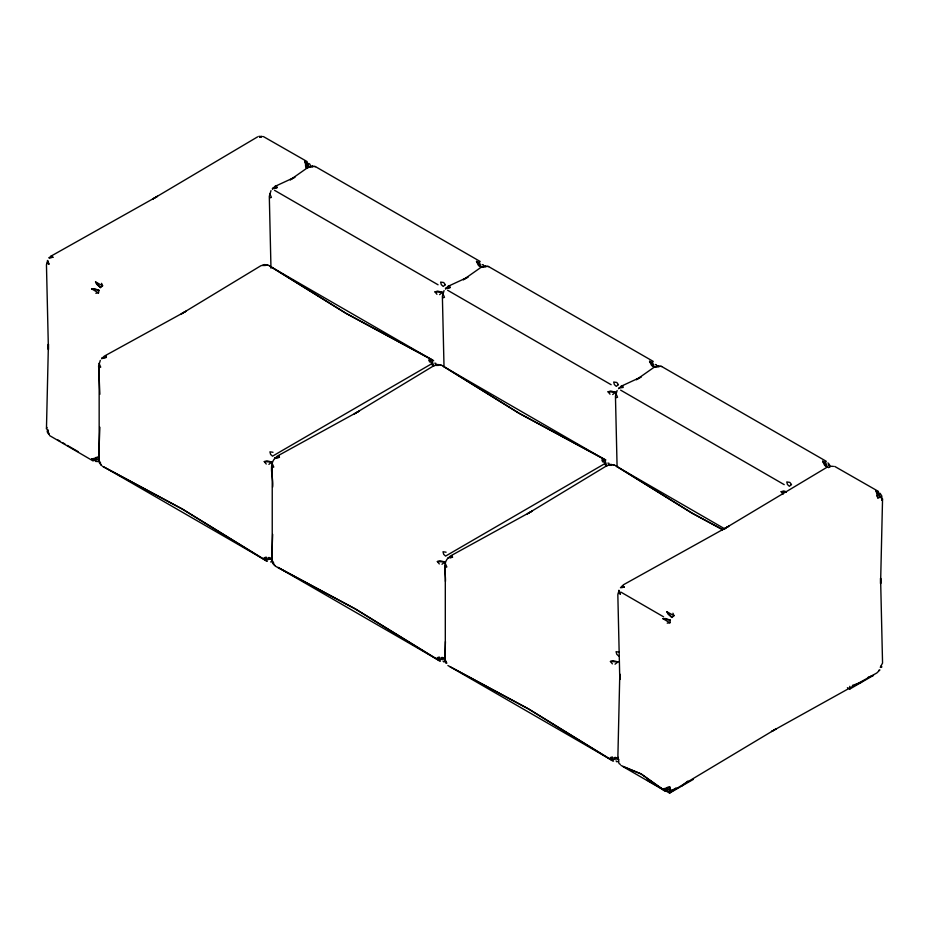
<?xml version="1.0" encoding="UTF-8"?>
<svg xmlns="http://www.w3.org/2000/svg" width="929" height="929" viewBox="0 0 929 929"><rect width="100%" height="100%" fill="white"/><g stroke="black" fill="none" stroke-linecap="round" stroke-linejoin="round"><path stroke-width="1.39" d="M101.087 464.93L101.749 465.696L99.577 463.176L98.613 459.112L99.879 427.224M278.119 567.503L440.427 661.227L355.435 608.994L275.739 566.388L272.65 563.102L271.686 559.037L272.661 534.396M444.759 658.951L446.849 663.178L445.723 663.016L444.759 658.951L445.444 641.567M99.879 394.291L98.613 366.026L100.297 360.371M270.989 190.631L269.305 196.298L270.978 268.214M272.627 487.144C273.846 477.669 267.9 465.812 275.228 457.788L279.432 457.289L279.014 455.744M444.062 290.556L442.378 296.223L444.016 366.7M445.455 581.415C445.908 573.646 442.088 564.112 448.301 557.714L452.504 557.203L452.086 555.67M617.135 390.482L615.451 396.149L617.088 466.625M98.497 292.925L98.997 290.289L94.189 288.664L91.588 288.814L98.497 292.925L95.826 293.25M669.867 622.813L670.366 620.177L665.559 618.54L662.969 618.691L669.867 622.813L667.208 623.127M47.007 263.197L47.542 260.526L48.923 264.126L47.007 263.197L46.45 264.742L48.413 349.606L48.413 344.125L46.45 429.001L47.007 427.456M618.377 593.085L618.911 590.403L620.305 594.003L618.377 593.085L617.831 594.618L619.794 679.482L619.794 674.013L617.831 758.877L618.377 757.344M881.04 496.818L881.993 500.336L882.55 498.803L880.587 583.667L880.587 578.198L882.55 663.062L880.274 667.347A6.7 1.428 21.1 0 0 881.168 666M49.098 257.832L52.918 257.24L51.118 256.067L49.098 257.832L52.918 257.24M106.359 357.363L101.714 358.606L102.155 357.862L106.359 357.363L105.941 355.83M272.418 188.866L272.859 188.134L277.063 187.623L276.645 186.09L275.03 186.381L272.418 188.866L277.063 187.623M279.432 457.289L274.787 458.52L275.228 457.788M445.49 288.791L445.932 288.06L450.135 287.549L449.717 286.016L448.103 286.306L445.49 288.791L450.135 287.549M447.859 558.445L448.301 557.714M47.542 260.526L48.923 264.126M618.911 590.403L620.305 594.003M51.118 256.067L157.477 196.298L152.728 199.038L257.67 136.818M622.5 585.955L624.288 587.116L620.479 587.709L623.556 584.701L728.847 526.174L724.109 528.915L827.449 466.985M670.459 790.37L673.989 789.441L672.933 790.695L776.272 728.766L771.523 731.506L876.825 672.979L879.902 669.972L878.625 670.378M101.714 358.606L104.338 356.121L185.928 311.273L181.178 314.014L260.805 265.775L264.811 264.579L269.201 265.613L345.96 313.328L433.692 360.812L270.118 266.391L345.96 313.328L432.763 360.046M274.787 458.52L277.411 456.034L359 411.199L354.251 413.939L433.878 365.701L437.884 364.505L442.274 365.538L519.032 413.254L605.487 460.052L443.191 366.316L519.032 413.254L605.836 459.971M621.176 386.232L618.563 388.717L619.004 387.974L623.208 387.474L622.79 385.941L621.176 386.232L641.126 376.977L636.388 379.717L654.376 367.071L658.382 365.875L661.645 366.49L826.334 461.341M448.73 557.621L450.484 555.96L532.073 511.124L527.324 513.865L606.951 465.626L610.957 464.43L615.346 465.464L692.105 513.18L722.623 529.693M102.608 285.795L95.548 281.917L96.709 284.274L100.541 287.595L102.608 285.795L101.551 283.333M673.989 615.683L666.929 611.793L668.079 614.15L671.922 617.471L673.989 615.683L672.933 613.221M676.045 787.873L669.577 793.099L647.06 780.093M681.433 786.259L687.901 781.034M828.459 467.659L830.271 466.23L833.452 466.381M439.603 294.621L442.541 292.321L437.594 291.102L434.993 291.88L436.944 294.296M268.899 464.349L271.849 462.05L266.902 460.83L264.289 461.608L266.24 464.035M612.675 394.535L615.613 392.247L610.667 391.028L608.065 391.794L610.016 394.221M441.972 564.275L444.921 561.975L439.974 560.756L437.362 561.534L439.312 563.949M615.044 664.2L617.994 661.901L613.047 660.682L610.434 661.448L612.385 663.875M480.188 261.49L315.5 166.651L312.237 166.024L308.231 167.22L290.243 179.878L294.981 177.137L275.03 186.381M653.261 361.416L488.573 266.577L485.31 265.949L481.303 267.146L463.316 279.792L468.053 277.063L448.103 286.306M693.289 779.408L669.577 793.099L669.577 790.358M847.399 687.704L849.768 689.074L873.469 675.383L868.209 677.206M98.997 459.228L94.189 460.54L91.588 459.1L98.497 457.184L98.997 459.228L91.588 459.1M670.366 789.116L665.559 790.416L662.969 788.988L669.867 787.072L670.366 789.116L662.969 788.988M268.899 557.435L271.849 558.747L266.902 559.804L264.289 557.76L266.24 557.11M441.972 657.349L444.921 658.673L439.974 659.729L437.362 657.686L439.312 657.035M615.044 757.274L617.994 758.598L613.047 759.643L610.434 757.599L612.385 756.961M852.404 685.416L861.624 682.223M783.089 494.147L781.138 491.72L783.739 490.953L786.213 491.72M306.5 168.079L308.521 167.487L308.265 164.874L307.244 162.68L304.712 161.147L306.5 168.079L305.444 165.617M877.882 497.967L879.902 497.375L879.635 494.762L878.625 492.556L876.082 491.023L877.882 497.967L876.825 495.494M269.863 197.831L271.407 197.401L269.724 193.592M99.577 463.176L100.704 463.327L99.159 460.645L99.159 367.57L100.704 367.141L99.02 363.32M442.936 297.756L444.48 297.326L442.796 293.506M274.821 565.622L272.65 563.102L273.776 563.253L272.232 560.57L272.232 467.496L273.776 467.055L272.092 463.246M616.008 397.682L617.553 397.252L615.869 393.431M445.305 660.496L445.305 567.41L446.849 566.98L445.165 563.16M673.989 789.441L670.111 791.45L666.929 791.299M450.182 557.83L452.504 557.203M259.714 137.12L262.071 136.505L258.889 136.354M259.574 137.144L262.071 136.505M270.618 561.929L272.522 561.476M445.595 661.402L443.69 661.843L442.994 660.96M618.668 761.327L616.763 761.768L616.066 760.874M98.729 461.562L95.548 461.423M308.231 167.22L312.934 166.918L312.237 166.024M481.303 267.146L486.006 266.844L485.31 265.949M654.376 367.071L659.079 366.769L658.382 365.875M621.745 587.511L624.288 587.116M95.826 457.509L98.497 457.184M667.208 787.386L669.867 787.072M262.419 265.485L265.508 265.473L264.811 264.579M435.492 365.411L438.581 365.399L437.884 364.505M608.565 465.324L611.654 465.324L610.957 464.43M434.993 291.88L442.541 292.321M608.065 391.794L615.613 392.247M781.138 491.72L786.166 492.022M264.289 461.608L271.849 462.05M437.362 561.534L444.921 561.975M610.434 661.448L617.994 661.901M264.289 557.76L271.849 558.747M437.362 657.686L444.921 658.673M610.434 757.599L617.994 758.598M482.151 264.626L483.277 264.777L483.835 266.646M655.224 364.551L656.35 364.702L656.908 366.572M434.737 363.181L435.852 363.332L436.421 365.202M829.98 466.497L829.423 464.628L828.296 464.465L829.841 467.148M607.81 463.106L608.925 463.257L609.494 465.127M273.021 452.284L269.921 451.819L270.618 454.409L272.522 456.162L431.102 364.098L433.715 365.98L432.159 361.172L429.082 359.929L429.5 361.95M446.094 552.209L442.994 551.745L443.69 554.334L445.595 556.088L604.175 464.012L606.788 465.905L605.232 461.098L602.155 459.855L602.573 461.876M619.167 652.135L616.066 651.67L616.763 654.26L618.668 656.013M314.501 166.454L315.5 166.651M487.574 266.379L488.573 266.577M267.087 265.009L268.086 265.206M660.647 366.305L661.645 366.49M440.16 364.934L441.159 365.132M613.233 464.86L614.232 465.046M91.588 288.814L98.997 290.289M662.969 618.691L670.366 620.177M263.337 136.54L307.116 161.576M834.718 466.416L878.486 491.453M476.496 261.374L479.573 262.617L481.141 267.424L478.516 265.543L476.496 261.374L481.141 267.424M649.568 361.3L652.646 362.542L654.213 367.35L651.589 365.457L649.568 361.3L654.213 367.35M822.641 461.225L825.718 462.456L827.286 467.275L824.662 465.383L822.641 461.225L827.286 467.275M102.666 466.463L182.363 509.069L267.355 561.302L103.804 466.869L182.363 509.069L266.228 560.895M722.739 529.669L692.105 513.18L616.264 466.242L724.899 528.949M278.143 567.468L355.435 608.994L439.301 660.809M274.496 190.294L438.058 284.785M447.569 290.22L611.131 384.711M620.642 390.134L784.204 484.636M57.9 439.951L60.269 441.321M62.638 442.68L65.007 444.05M67.376 445.421L78.048 451.587M93.155 460.97L49.597 435.585M620.967 592.156L663.62 616.844M612.374 760.735L528.508 708.92L449.95 666.708L613.5 761.153L528.508 708.92L447.894 665.536M880.077 493.299L881.795 495.981L881.993 500.336M308.695 163.423L309.787 164.119A6.7 5.284 -34.9 0 1 310.414 166.094M620.305 764.381L619.213 763.684A6.7 5.284 -34.9 0 1 618.911 759.423M48.923 434.493L47.205 431.822L47.542 429.535L48.923 434.493L47.646 429.802M664.537 790.846L641.126 773.938L623.022 766.634L665.663 791.264L641.126 773.938L620.967 765.461M666.929 611.793L671.922 617.471M95.548 281.917L100.541 287.595M827.913 462.874L829.423 464.628M602.155 459.855L606.788 465.905M429.082 359.929L433.715 365.98M876.082 491.023L879.902 497.375M304.712 161.147L308.521 167.487M444.759 565.877L445.305 567.41M271.686 465.952L272.232 467.496M271.686 559.037L272.232 560.57M98.613 366.026L99.159 367.57M98.613 459.112L99.159 460.645M849.768 686.334L849.768 689.074M445.328 284.704L443.226 286.434L441.321 284.68L440.625 282.091L443.725 282.555L445.328 284.704M618.4 384.629L616.299 386.359L614.394 384.606L613.697 382.016L616.798 382.481L618.4 384.629M791.473 484.543L789.371 486.285L787.467 484.52L786.77 481.942L789.871 482.406L791.473 484.543"/></g></svg>
